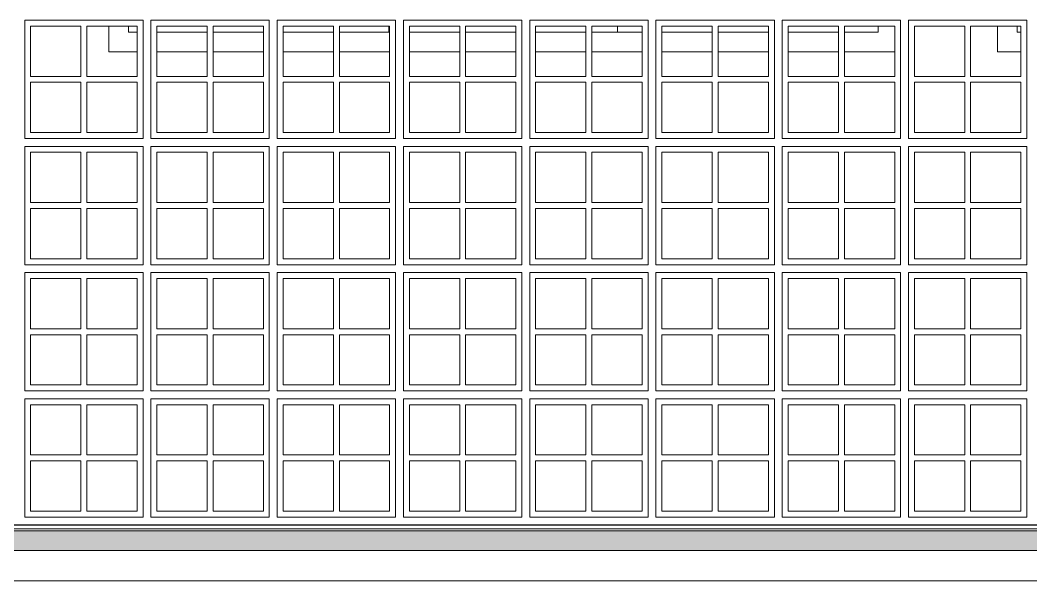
# Model space of a CAD drawing. Header units: metres. Extents: x -77 to 95, y 0 to 9.
# Drawn here: x -66.185 to -63.624, y -0.142 to 1.28 of the extents above; entities that cross this region are included whole.
import ezdxf

# ---------------------------------------------------------------- set-up
doc = ezdxf.new("R2010")
doc.units = ezdxf.units.M
doc.header["$MEASUREMENT"] = 0
for name, color, linetype, lineweight in [('Janelas Archicad_Caneta_No__241', 7, 'Continuous', 13), ('Janelas Archicad_Caneta_No__3', 7, 'Continuous', 25), ('Janelas Archicad_Caneta_No__43', 44, 'Continuous', 0), ('LAJES.EST_Caneta_No__241', 7, 'Continuous', 13), ('TERRENO.ARQ_Caneta_No__241', 7, 'Continuous', 13)]:
    doc.layers.add(name, color=color, linetype=linetype, lineweight=lineweight)
doc.layers.add('Janelas Archicad_Caneta_No__9', color=7, linetype='Continuous', lineweight=5, true_color=0x020202)
doc.layers.add('TERRENO.ARQ', color=7, linetype='Continuous')

msp = doc.modelspace()

# ---------------------------------------------------------------- hatches: boundary and pattern name
at = {"layer": 'TERRENO.ARQ', "linetype": 'Continuous', "lineweight": 0, "true_color": 0x8fbf7f}
msp.add_hatch(color=73, dxfattribs=at).paths.add_polyline_path([(-56.514, -0.015), (-68.8076, -0.015), (-68.8076, -0.065), (-56.514, -0.065)])

# ---------------------------------------------------------------- linework, layer by layer
at = {"layer": 'Janelas Archicad_Caneta_No__241', "color": 7, "linetype": 'Continuous', "lineweight": 13}
for p, q in [((-65.9611, 1.2), (-65.9611, 1.265)), ((-63.7085, 1.2), (-63.7085, 1.265)), ((-65.889, 1.2), (-65.9611, 1.2)), ((-65.7115, 1.2), (-65.839, 1.2)), ((-65.569, 1.2), (-65.6965, 1.2)), ((-65.3915, 1.2), (-65.519, 1.2)), ((-65.249, 1.2), (-65.3765, 1.2)), ((-65.0715, 1.2), (-65.199, 1.2)), ((-64.929, 1.2), (-65.0565, 1.2)), ((-64.7515, 1.2), (-64.879, 1.2)), ((-64.609, 1.2), (-64.7365, 1.2)), ((-64.4315, 1.2), (-64.559, 1.2)), ((-64.289, 1.2), (-64.4165, 1.2)), ((-64.1115, 1.2), (-64.239, 1.2)), ((-63.969, 1.2), (-64.0965, 1.2)), ((-63.649, 1.2), (-63.7085, 1.2))]:
    msp.add_line(p, q, dxfattribs=at)
at = {"layer": 'Janelas Archicad_Caneta_No__3', "color": 7, "linetype": 'Continuous', "lineweight": 25}
msp.add_line((-66.514, 0), (-57.014, 0), dxfattribs=at)
at = {"layer": 'Janelas Archicad_Caneta_No__43', "color": 44, "linetype": 'Continuous', "lineweight": 0}
for p, q in [((-65.874, 1.28), (-66.174, 1.28)), ((-66.174, 1.28), (-66.174, 0.98)), ((-66.159, 1.1375), (-66.159, 1.265)), ((-66.159, 1.265), (-66.0315, 1.265)), ((-66.0315, 1.265), (-66.0315, 1.1375)), ((-66.0165, 1.1375), (-66.0165, 1.265)), ((-66.0165, 1.265), (-65.889, 1.265)), ((-65.889, 1.265), (-65.889, 1.1375)), ((-65.874, 0.98), (-65.874, 1.28)), ((-65.554, 1.28), (-65.854, 1.28)), ((-65.854, 1.28), (-65.854, 0.98)), ((-65.839, 1.1375), (-65.839, 1.265)), ((-65.839, 1.265), (-65.7115, 1.265)), ((-65.7115, 1.265), (-65.7115, 1.1375)), ((-65.6965, 1.1375), (-65.6965, 1.265)), ((-65.6965, 1.265), (-65.569, 1.265)), ((-65.569, 1.265), (-65.569, 1.1375)), ((-65.554, 0.98), (-65.554, 1.28)), ((-65.234, 1.28), (-65.534, 1.28)), ((-65.534, 1.28), (-65.534, 0.98)), ((-65.519, 1.1375), (-65.519, 1.265)), ((-65.519, 1.265), (-65.3915, 1.265)), ((-65.3915, 1.265), (-65.3915, 1.1375)), ((-65.3765, 1.1375), (-65.3765, 1.265)), ((-65.3765, 1.265), (-65.249, 1.265)), ((-65.249, 1.265), (-65.249, 1.1375)), ((-65.234, 0.98), (-65.234, 1.28)), ((-64.914, 1.28), (-65.214, 1.28)), ((-65.214, 1.28), (-65.214, 0.98)), ((-65.199, 1.1375), (-65.199, 1.265)), ((-65.199, 1.265), (-65.0715, 1.265)), ((-65.0715, 1.265), (-65.0715, 1.1375)), ((-65.0565, 1.1375), (-65.0565, 1.265)), ((-65.0565, 1.265), (-64.929, 1.265)), ((-64.929, 1.265), (-64.929, 1.1375)), ((-64.914, 0.98), (-64.914, 1.28)), ((-64.594, 1.28), (-64.894, 1.28)), ((-64.894, 1.28), (-64.894, 0.98)), ((-64.879, 1.1375), (-64.879, 1.265)), ((-64.879, 1.265), (-64.7515, 1.265)), ((-64.7515, 1.265), (-64.7515, 1.1375)), ((-64.7365, 1.1375), (-64.7365, 1.265)), ((-64.7365, 1.265), (-64.609, 1.265)), ((-64.609, 1.265), (-64.609, 1.1375)), ((-64.594, 0.98), (-64.594, 1.28)), ((-64.274, 1.28), (-64.574, 1.28)), ((-64.574, 1.28), (-64.574, 0.98)), ((-64.559, 1.1375), (-64.559, 1.265)), ((-64.559, 1.265), (-64.4315, 1.265)), ((-64.4315, 1.265), (-64.4315, 1.1375)), ((-64.4165, 1.1375), (-64.4165, 1.265)), ((-64.4165, 1.265), (-64.289, 1.265)), ((-64.289, 1.265), (-64.289, 1.1375)), ((-64.274, 0.98), (-64.274, 1.28)), ((-63.954, 1.28), (-64.254, 1.28)), ((-64.254, 1.28), (-64.254, 0.98)), ((-64.239, 1.1375), (-64.239, 1.265)), ((-64.239, 1.265), (-64.1115, 1.265)), ((-64.1115, 1.265), (-64.1115, 1.1375)), ((-64.0965, 1.1375), (-64.0965, 1.265)), ((-64.0965, 1.265), (-63.969, 1.265)), ((-63.969, 1.265), (-63.969, 1.1375)), ((-63.954, 0.98), (-63.954, 1.28)), ((-63.634, 1.28), (-63.934, 1.28)), ((-63.934, 1.28), (-63.934, 0.98)), ((-63.919, 1.1375), (-63.919, 1.265)), ((-63.919, 1.265), (-63.7915, 1.265)), ((-63.7915, 1.265), (-63.7915, 1.1375)), ((-63.7765, 1.1375), (-63.7765, 1.265)), ((-63.7765, 1.265), (-63.649, 1.265)), ((-63.649, 1.265), (-63.649, 1.1375)), ((-63.634, 0.98), (-63.634, 1.28)), ((-66.0315, 1.1375), (-66.159, 1.1375)), ((-65.889, 1.1375), (-66.0165, 1.1375)), ((-65.7115, 1.1375), (-65.839, 1.1375)), ((-65.569, 1.1375), (-65.6965, 1.1375)), ((-65.3915, 1.1375), (-65.519, 1.1375)), ((-65.249, 1.1375), (-65.3765, 1.1375)), ((-65.0715, 1.1375), (-65.199, 1.1375)), ((-64.929, 1.1375), (-65.0565, 1.1375)), ((-64.7515, 1.1375), (-64.879, 1.1375)), ((-64.609, 1.1375), (-64.7365, 1.1375)), ((-64.4315, 1.1375), (-64.559, 1.1375)), ((-64.289, 1.1375), (-64.4165, 1.1375)), ((-64.1115, 1.1375), (-64.239, 1.1375)), ((-63.969, 1.1375), (-64.0965, 1.1375)), ((-63.7915, 1.1375), (-63.919, 1.1375)), ((-63.649, 1.1375), (-63.7765, 1.1375)), ((-66.159, 0.995), (-66.159, 1.1225)), ((-66.159, 1.1225), (-66.0315, 1.1225)), ((-66.0315, 1.1225), (-66.0315, 0.995)), ((-66.0165, 0.995), (-66.0165, 1.1225)), ((-66.0165, 1.1225), (-65.889, 1.1225)), ((-65.889, 1.1225), (-65.889, 0.995)), ((-65.839, 0.995), (-65.839, 1.1225)), ((-65.839, 1.1225), (-65.7115, 1.1225)), ((-65.7115, 1.1225), (-65.7115, 0.995)), ((-65.6965, 0.995), (-65.6965, 1.1225)), ((-65.6965, 1.1225), (-65.569, 1.1225)), ((-65.569, 1.1225), (-65.569, 0.995)), ((-65.519, 0.995), (-65.519, 1.1225)), ((-65.519, 1.1225), (-65.3915, 1.1225)), ((-65.3915, 1.1225), (-65.3915, 0.995)), ((-65.3765, 0.995), (-65.3765, 1.1225)), ((-65.3765, 1.1225), (-65.249, 1.1225)), ((-65.249, 1.1225), (-65.249, 0.995)), ((-65.199, 0.995), (-65.199, 1.1225)), ((-65.199, 1.1225), (-65.0715, 1.1225)), ((-65.0715, 1.1225), (-65.0715, 0.995)), ((-65.0565, 0.995), (-65.0565, 1.1225)), ((-65.0565, 1.1225), (-64.929, 1.1225)), ((-64.929, 1.1225), (-64.929, 0.995)), ((-64.879, 0.995), (-64.879, 1.1225)), ((-64.879, 1.1225), (-64.7515, 1.1225)), ((-64.7515, 1.1225), (-64.7515, 0.995)), ((-64.7365, 0.995), (-64.7365, 1.1225)), ((-64.7365, 1.1225), (-64.609, 1.1225)), ((-64.609, 1.1225), (-64.609, 0.995)), ((-64.559, 0.995), (-64.559, 1.1225)), ((-64.559, 1.1225), (-64.4315, 1.1225)), ((-64.4315, 1.1225), (-64.4315, 0.995)), ((-64.4165, 0.995), (-64.4165, 1.1225)), ((-64.4165, 1.1225), (-64.289, 1.1225)), ((-64.289, 1.1225), (-64.289, 0.995)), ((-64.239, 0.995), (-64.239, 1.1225)), ((-64.239, 1.1225), (-64.1115, 1.1225)), ((-64.1115, 1.1225), (-64.1115, 0.995)), ((-64.0965, 0.995), (-64.0965, 1.1225)), ((-64.0965, 1.1225), (-63.969, 1.1225)), ((-63.969, 1.1225), (-63.969, 0.995)), ((-63.919, 0.995), (-63.919, 1.1225)), ((-63.919, 1.1225), (-63.7915, 1.1225)), ((-63.7915, 1.1225), (-63.7915, 0.995)), ((-63.7765, 0.995), (-63.7765, 1.1225)), ((-63.7765, 1.1225), (-63.649, 1.1225)), ((-63.649, 1.1225), (-63.649, 0.995)), ((-66.174, 0.98), (-65.874, 0.98)), ((-66.0315, 0.995), (-66.159, 0.995)), ((-65.889, 0.995), (-66.0165, 0.995)), ((-65.854, 0.98), (-65.554, 0.98)), ((-65.7115, 0.995), (-65.839, 0.995)), ((-65.569, 0.995), (-65.6965, 0.995)), ((-65.534, 0.98), (-65.234, 0.98)), ((-65.3915, 0.995), (-65.519, 0.995)), ((-65.249, 0.995), (-65.3765, 0.995)), ((-65.214, 0.98), (-64.914, 0.98)), ((-65.0715, 0.995), (-65.199, 0.995)), ((-64.929, 0.995), (-65.0565, 0.995)), ((-64.894, 0.98), (-64.594, 0.98)), ((-64.7515, 0.995), (-64.879, 0.995)), ((-64.609, 0.995), (-64.7365, 0.995)), ((-64.574, 0.98), (-64.274, 0.98)), ((-64.4315, 0.995), (-64.559, 0.995)), ((-64.289, 0.995), (-64.4165, 0.995)), ((-64.254, 0.98), (-63.954, 0.98)), ((-64.1115, 0.995), (-64.239, 0.995)), ((-63.969, 0.995), (-64.0965, 0.995)), ((-63.934, 0.98), (-63.634, 0.98)), ((-63.7915, 0.995), (-63.919, 0.995)), ((-63.649, 0.995), (-63.7765, 0.995)), ((-65.874, 0.96), (-66.174, 0.96)), ((-66.174, 0.96), (-66.174, 0.66)), ((-65.874, 0.66), (-65.874, 0.96)), ((-65.554, 0.96), (-65.854, 0.96)), ((-65.854, 0.96), (-65.854, 0.66)), ((-65.554, 0.66), (-65.554, 0.96)), ((-65.234, 0.96), (-65.534, 0.96)), ((-65.534, 0.96), (-65.534, 0.66)), ((-65.234, 0.66), (-65.234, 0.96)), ((-64.914, 0.96), (-65.214, 0.96)), ((-65.214, 0.96), (-65.214, 0.66)), ((-64.914, 0.66), (-64.914, 0.96)), ((-64.594, 0.96), (-64.894, 0.96)), ((-64.894, 0.96), (-64.894, 0.66)), ((-64.594, 0.66), (-64.594, 0.96)), ((-64.274, 0.96), (-64.574, 0.96)), ((-64.574, 0.96), (-64.574, 0.66)), ((-64.274, 0.66), (-64.274, 0.96)), ((-63.954, 0.96), (-64.254, 0.96)), ((-64.254, 0.96), (-64.254, 0.66)), ((-63.954, 0.66), (-63.954, 0.96)), ((-63.634, 0.96), (-63.934, 0.96)), ((-63.934, 0.96), (-63.934, 0.66)), ((-63.634, 0.66), (-63.634, 0.96)), ((-66.159, 0.8175), (-66.159, 0.945)), ((-66.159, 0.945), (-66.0315, 0.945)), ((-66.0315, 0.945), (-66.0315, 0.8175)), ((-66.0165, 0.8175), (-66.0165, 0.945)), ((-66.0165, 0.945), (-65.889, 0.945)), ((-65.889, 0.945), (-65.889, 0.8175)), ((-65.839, 0.8175), (-65.839, 0.945)), ((-65.839, 0.945), (-65.7115, 0.945)), ((-65.7115, 0.945), (-65.7115, 0.8175)), ((-65.6965, 0.8175), (-65.6965, 0.945)), ((-65.6965, 0.945), (-65.569, 0.945)), ((-65.569, 0.945), (-65.569, 0.8175)), ((-65.519, 0.8175), (-65.519, 0.945)), ((-65.519, 0.945), (-65.3915, 0.945)), ((-65.3915, 0.945), (-65.3915, 0.8175)), ((-65.3765, 0.8175), (-65.3765, 0.945)), ((-65.3765, 0.945), (-65.249, 0.945)), ((-65.249, 0.945), (-65.249, 0.8175)), ((-65.199, 0.8175), (-65.199, 0.945)), ((-65.199, 0.945), (-65.0715, 0.945)), ((-65.0715, 0.945), (-65.0715, 0.8175)), ((-65.0565, 0.8175), (-65.0565, 0.945)), ((-65.0565, 0.945), (-64.929, 0.945)), ((-64.929, 0.945), (-64.929, 0.8175)), ((-64.879, 0.8175), (-64.879, 0.945)), ((-64.879, 0.945), (-64.7515, 0.945)), ((-64.7515, 0.945), (-64.7515, 0.8175)), ((-64.7365, 0.8175), (-64.7365, 0.945)), ((-64.7365, 0.945), (-64.609, 0.945)), ((-64.609, 0.945), (-64.609, 0.8175)), ((-64.559, 0.8175), (-64.559, 0.945)), ((-64.559, 0.945), (-64.4315, 0.945)), ((-64.4315, 0.945), (-64.4315, 0.8175)), ((-64.4165, 0.8175), (-64.4165, 0.945)), ((-64.4165, 0.945), (-64.289, 0.945)), ((-64.289, 0.945), (-64.289, 0.8175)), ((-64.239, 0.8175), (-64.239, 0.945)), ((-64.239, 0.945), (-64.1115, 0.945)), ((-64.1115, 0.945), (-64.1115, 0.8175)), ((-64.0965, 0.8175), (-64.0965, 0.945)), ((-64.0965, 0.945), (-63.969, 0.945)), ((-63.969, 0.945), (-63.969, 0.8175)), ((-63.919, 0.8175), (-63.919, 0.945)), ((-63.919, 0.945), (-63.7915, 0.945)), ((-63.7915, 0.945), (-63.7915, 0.8175)), ((-63.7765, 0.8175), (-63.7765, 0.945)), ((-63.7765, 0.945), (-63.649, 0.945)), ((-63.649, 0.945), (-63.649, 0.8175)), ((-66.0315, 0.8175), (-66.159, 0.8175)), ((-66.159, 0.675), (-66.159, 0.8025)), ((-66.159, 0.8025), (-66.0315, 0.8025)), ((-66.0315, 0.8025), (-66.0315, 0.675)), ((-65.889, 0.8175), (-66.0165, 0.8175)), ((-66.0165, 0.675), (-66.0165, 0.8025)), ((-66.0165, 0.8025), (-65.889, 0.8025)), ((-65.889, 0.8025), (-65.889, 0.675)), ((-65.7115, 0.8175), (-65.839, 0.8175)), ((-65.839, 0.675), (-65.839, 0.8025)), ((-65.839, 0.8025), (-65.7115, 0.8025)), ((-65.7115, 0.8025), (-65.7115, 0.675)), ((-65.569, 0.8175), (-65.6965, 0.8175)), ((-65.6965, 0.675), (-65.6965, 0.8025)), ((-65.6965, 0.8025), (-65.569, 0.8025)), ((-65.569, 0.8025), (-65.569, 0.675)), ((-65.3915, 0.8175), (-65.519, 0.8175)), ((-65.519, 0.675), (-65.519, 0.8025)), ((-65.519, 0.8025), (-65.3915, 0.8025)), ((-65.3915, 0.8025), (-65.3915, 0.675)), ((-65.249, 0.8175), (-65.3765, 0.8175)), ((-65.3765, 0.675), (-65.3765, 0.8025)), ((-65.3765, 0.8025), (-65.249, 0.8025)), ((-65.249, 0.8025), (-65.249, 0.675)), ((-65.0715, 0.8175), (-65.199, 0.8175)), ((-65.199, 0.675), (-65.199, 0.8025)), ((-65.199, 0.8025), (-65.0715, 0.8025)), ((-65.0715, 0.8025), (-65.0715, 0.675)), ((-64.929, 0.8175), (-65.0565, 0.8175)), ((-65.0565, 0.675), (-65.0565, 0.8025)), ((-65.0565, 0.8025), (-64.929, 0.8025)), ((-64.929, 0.8025), (-64.929, 0.675)), ((-64.7515, 0.8175), (-64.879, 0.8175)), ((-64.879, 0.675), (-64.879, 0.8025)), ((-64.879, 0.8025), (-64.7515, 0.8025)), ((-64.7515, 0.8025), (-64.7515, 0.675)), ((-64.609, 0.8175), (-64.7365, 0.8175)), ((-64.7365, 0.675), (-64.7365, 0.8025)), ((-64.7365, 0.8025), (-64.609, 0.8025)), ((-64.609, 0.8025), (-64.609, 0.675)), ((-64.4315, 0.8175), (-64.559, 0.8175)), ((-64.559, 0.675), (-64.559, 0.8025)), ((-64.559, 0.8025), (-64.4315, 0.8025)), ((-64.4315, 0.8025), (-64.4315, 0.675)), ((-64.289, 0.8175), (-64.4165, 0.8175)), ((-64.4165, 0.675), (-64.4165, 0.8025)), ((-64.4165, 0.8025), (-64.289, 0.8025)), ((-64.289, 0.8025), (-64.289, 0.675)), ((-64.1115, 0.8175), (-64.239, 0.8175)), ((-64.239, 0.675), (-64.239, 0.8025)), ((-64.239, 0.8025), (-64.1115, 0.8025)), ((-64.1115, 0.8025), (-64.1115, 0.675)), ((-63.969, 0.8175), (-64.0965, 0.8175)), ((-64.0965, 0.675), (-64.0965, 0.8025)), ((-64.0965, 0.8025), (-63.969, 0.8025)), ((-63.969, 0.8025), (-63.969, 0.675)), ((-63.7915, 0.8175), (-63.919, 0.8175)), ((-63.919, 0.675), (-63.919, 0.8025)), ((-63.919, 0.8025), (-63.7915, 0.8025)), ((-63.7915, 0.8025), (-63.7915, 0.675)), ((-63.649, 0.8175), (-63.7765, 0.8175)), ((-63.7765, 0.675), (-63.7765, 0.8025)), ((-63.7765, 0.8025), (-63.649, 0.8025)), ((-63.649, 0.8025), (-63.649, 0.675)), ((-66.0315, 0.675), (-66.159, 0.675)), ((-65.889, 0.675), (-66.0165, 0.675)), ((-65.7115, 0.675), (-65.839, 0.675)), ((-65.569, 0.675), (-65.6965, 0.675)), ((-65.3915, 0.675), (-65.519, 0.675)), ((-65.249, 0.675), (-65.3765, 0.675)), ((-65.0715, 0.675), (-65.199, 0.675)), ((-64.929, 0.675), (-65.0565, 0.675)), ((-64.7515, 0.675), (-64.879, 0.675)), ((-64.609, 0.675), (-64.7365, 0.675)), ((-64.4315, 0.675), (-64.559, 0.675)), ((-64.289, 0.675), (-64.4165, 0.675)), ((-64.1115, 0.675), (-64.239, 0.675)), ((-63.969, 0.675), (-64.0965, 0.675)), ((-63.7915, 0.675), (-63.919, 0.675)), ((-63.649, 0.675), (-63.7765, 0.675)), ((-66.174, 0.66), (-65.874, 0.66)), ((-65.854, 0.66), (-65.554, 0.66)), ((-65.534, 0.66), (-65.234, 0.66)), ((-65.214, 0.66), (-64.914, 0.66)), ((-64.894, 0.66), (-64.594, 0.66)), ((-64.574, 0.66), (-64.274, 0.66)), ((-64.254, 0.66), (-63.954, 0.66)), ((-63.934, 0.66), (-63.634, 0.66)), ((-65.874, 0.64), (-66.174, 0.64)), ((-66.174, 0.64), (-66.174, 0.34)), ((-66.159, 0.4975), (-66.159, 0.625)), ((-66.159, 0.625), (-66.0315, 0.625)), ((-66.0315, 0.625), (-66.0315, 0.4975)), ((-66.0165, 0.4975), (-66.0165, 0.625)), ((-66.0165, 0.625), (-65.889, 0.625)), ((-65.889, 0.625), (-65.889, 0.4975)), ((-65.874, 0.34), (-65.874, 0.64)), ((-65.554, 0.64), (-65.854, 0.64)), ((-65.854, 0.64), (-65.854, 0.34)), ((-65.839, 0.4975), (-65.839, 0.625)), ((-65.839, 0.625), (-65.7115, 0.625)), ((-65.7115, 0.625), (-65.7115, 0.4975)), ((-65.6965, 0.4975), (-65.6965, 0.625)), ((-65.6965, 0.625), (-65.569, 0.625)), ((-65.569, 0.625), (-65.569, 0.4975)), ((-65.554, 0.34), (-65.554, 0.64)), ((-65.234, 0.64), (-65.534, 0.64)), ((-65.534, 0.64), (-65.534, 0.34)), ((-65.519, 0.4975), (-65.519, 0.625)), ((-65.519, 0.625), (-65.3915, 0.625)), ((-65.3915, 0.625), (-65.3915, 0.4975)), ((-65.3765, 0.4975), (-65.3765, 0.625)), ((-65.3765, 0.625), (-65.249, 0.625)), ((-65.249, 0.625), (-65.249, 0.4975)), ((-65.234, 0.34), (-65.234, 0.64)), ((-64.914, 0.64), (-65.214, 0.64)), ((-65.214, 0.64), (-65.214, 0.34)), ((-65.199, 0.4975), (-65.199, 0.625)), ((-65.199, 0.625), (-65.0715, 0.625)), ((-65.0715, 0.625), (-65.0715, 0.4975)), ((-65.0565, 0.4975), (-65.0565, 0.625)), ((-65.0565, 0.625), (-64.929, 0.625)), ((-64.929, 0.625), (-64.929, 0.4975)), ((-64.914, 0.34), (-64.914, 0.64)), ((-64.594, 0.64), (-64.894, 0.64)), ((-64.894, 0.64), (-64.894, 0.34)), ((-64.879, 0.4975), (-64.879, 0.625)), ((-64.879, 0.625), (-64.7515, 0.625)), ((-64.7515, 0.625), (-64.7515, 0.4975)), ((-64.7365, 0.4975), (-64.7365, 0.625)), ((-64.7365, 0.625), (-64.609, 0.625)), ((-64.609, 0.625), (-64.609, 0.4975)), ((-64.594, 0.34), (-64.594, 0.64)), ((-64.274, 0.64), (-64.574, 0.64)), ((-64.574, 0.64), (-64.574, 0.34)), ((-64.559, 0.4975), (-64.559, 0.625)), ((-64.559, 0.625), (-64.4315, 0.625)), ((-64.4315, 0.625), (-64.4315, 0.4975)), ((-64.4165, 0.4975), (-64.4165, 0.625)), ((-64.4165, 0.625), (-64.289, 0.625)), ((-64.289, 0.625), (-64.289, 0.4975)), ((-64.274, 0.34), (-64.274, 0.64)), ((-63.954, 0.64), (-64.254, 0.64)), ((-64.254, 0.64), (-64.254, 0.34)), ((-64.239, 0.4975), (-64.239, 0.625)), ((-64.239, 0.625), (-64.1115, 0.625)), ((-64.1115, 0.625), (-64.1115, 0.4975)), ((-64.0965, 0.4975), (-64.0965, 0.625)), ((-64.0965, 0.625), (-63.969, 0.625)), ((-63.969, 0.625), (-63.969, 0.4975)), ((-63.954, 0.34), (-63.954, 0.64)), ((-63.634, 0.64), (-63.934, 0.64)), ((-63.934, 0.64), (-63.934, 0.34)), ((-63.919, 0.4975), (-63.919, 0.625)), ((-63.919, 0.625), (-63.7915, 0.625)), ((-63.7915, 0.625), (-63.7915, 0.4975)), ((-63.7765, 0.4975), (-63.7765, 0.625)), ((-63.7765, 0.625), (-63.649, 0.625)), ((-63.649, 0.625), (-63.649, 0.4975)), ((-63.634, 0.34), (-63.634, 0.64)), ((-66.0315, 0.4975), (-66.159, 0.4975)), ((-65.889, 0.4975), (-66.0165, 0.4975)), ((-65.7115, 0.4975), (-65.839, 0.4975)), ((-65.569, 0.4975), (-65.6965, 0.4975)), ((-65.3915, 0.4975), (-65.519, 0.4975)), ((-65.249, 0.4975), (-65.3765, 0.4975)), ((-65.0715, 0.4975), (-65.199, 0.4975)), ((-64.929, 0.4975), (-65.0565, 0.4975)), ((-64.7515, 0.4975), (-64.879, 0.4975)), ((-64.609, 0.4975), (-64.7365, 0.4975)), ((-64.4315, 0.4975), (-64.559, 0.4975)), ((-64.289, 0.4975), (-64.4165, 0.4975)), ((-64.1115, 0.4975), (-64.239, 0.4975)), ((-63.969, 0.4975), (-64.0965, 0.4975)), ((-63.7915, 0.4975), (-63.919, 0.4975)), ((-63.649, 0.4975), (-63.7765, 0.4975)), ((-66.159, 0.355), (-66.159, 0.4825)), ((-66.159, 0.4825), (-66.0315, 0.4825)), ((-66.0315, 0.4825), (-66.0315, 0.355)), ((-66.0165, 0.355), (-66.0165, 0.4825)), ((-66.0165, 0.4825), (-65.889, 0.4825)), ((-65.889, 0.4825), (-65.889, 0.355)), ((-65.839, 0.355), (-65.839, 0.4825)), ((-65.839, 0.4825), (-65.7115, 0.4825)), ((-65.7115, 0.4825), (-65.7115, 0.355)), ((-65.6965, 0.355), (-65.6965, 0.4825)), ((-65.6965, 0.4825), (-65.569, 0.4825)), ((-65.569, 0.4825), (-65.569, 0.355)), ((-65.519, 0.355), (-65.519, 0.4825)), ((-65.519, 0.4825), (-65.3915, 0.4825)), ((-65.3915, 0.4825), (-65.3915, 0.355)), ((-65.3765, 0.355), (-65.3765, 0.4825)), ((-65.3765, 0.4825), (-65.249, 0.4825)), ((-65.249, 0.4825), (-65.249, 0.355)), ((-65.199, 0.355), (-65.199, 0.4825)), ((-65.199, 0.4825), (-65.0715, 0.4825)), ((-65.0715, 0.4825), (-65.0715, 0.355)), ((-65.0565, 0.355), (-65.0565, 0.4825)), ((-65.0565, 0.4825), (-64.929, 0.4825)), ((-64.929, 0.4825), (-64.929, 0.355)), ((-64.879, 0.355), (-64.879, 0.4825)), ((-64.879, 0.4825), (-64.7515, 0.4825)), ((-64.7515, 0.4825), (-64.7515, 0.355)), ((-64.7365, 0.355), (-64.7365, 0.4825)), ((-64.7365, 0.4825), (-64.609, 0.4825)), ((-64.609, 0.4825), (-64.609, 0.355)), ((-64.559, 0.355), (-64.559, 0.4825)), ((-64.559, 0.4825), (-64.4315, 0.4825)), ((-64.4315, 0.4825), (-64.4315, 0.355)), ((-64.4165, 0.355), (-64.4165, 0.4825)), ((-64.4165, 0.4825), (-64.289, 0.4825)), ((-64.289, 0.4825), (-64.289, 0.355)), ((-64.239, 0.355), (-64.239, 0.4825)), ((-64.239, 0.4825), (-64.1115, 0.4825)), ((-64.1115, 0.4825), (-64.1115, 0.355)), ((-64.0965, 0.355), (-64.0965, 0.4825)), ((-64.0965, 0.4825), (-63.969, 0.4825)), ((-63.969, 0.4825), (-63.969, 0.355)), ((-63.919, 0.355), (-63.919, 0.4825)), ((-63.919, 0.4825), (-63.7915, 0.4825)), ((-63.7915, 0.4825), (-63.7915, 0.355)), ((-63.7765, 0.355), (-63.7765, 0.4825)), ((-63.7765, 0.4825), (-63.649, 0.4825)), ((-63.649, 0.4825), (-63.649, 0.355)), ((-66.174, 0.34), (-65.874, 0.34)), ((-66.0315, 0.355), (-66.159, 0.355)), ((-65.889, 0.355), (-66.0165, 0.355)), ((-65.854, 0.34), (-65.554, 0.34)), ((-65.7115, 0.355), (-65.839, 0.355)), ((-65.569, 0.355), (-65.6965, 0.355)), ((-65.534, 0.34), (-65.234, 0.34)), ((-65.3915, 0.355), (-65.519, 0.355)), ((-65.249, 0.355), (-65.3765, 0.355)), ((-65.214, 0.34), (-64.914, 0.34)), ((-65.0715, 0.355), (-65.199, 0.355)), ((-64.929, 0.355), (-65.0565, 0.355)), ((-64.894, 0.34), (-64.594, 0.34)), ((-64.7515, 0.355), (-64.879, 0.355)), ((-64.609, 0.355), (-64.7365, 0.355)), ((-64.574, 0.34), (-64.274, 0.34)), ((-64.4315, 0.355), (-64.559, 0.355)), ((-64.289, 0.355), (-64.4165, 0.355)), ((-64.254, 0.34), (-63.954, 0.34)), ((-64.1115, 0.355), (-64.239, 0.355)), ((-63.969, 0.355), (-64.0965, 0.355)), ((-63.934, 0.34), (-63.634, 0.34)), ((-63.7915, 0.355), (-63.919, 0.355)), ((-63.649, 0.355), (-63.7765, 0.355)), ((-65.874, 0.32), (-66.174, 0.32)), ((-66.174, 0.32), (-66.174, 0.02)), ((-65.874, 0.02), (-65.874, 0.32)), ((-65.554, 0.32), (-65.854, 0.32)), ((-65.854, 0.32), (-65.854, 0.02)), ((-65.554, 0.02), (-65.554, 0.32)), ((-65.234, 0.32), (-65.534, 0.32)), ((-65.534, 0.32), (-65.534, 0.02)), ((-65.234, 0.02), (-65.234, 0.32)), ((-64.914, 0.32), (-65.214, 0.32)), ((-65.214, 0.32), (-65.214, 0.02)), ((-64.914, 0.02), (-64.914, 0.32)), ((-64.594, 0.32), (-64.894, 0.32)), ((-64.894, 0.32), (-64.894, 0.02)), ((-64.594, 0.02), (-64.594, 0.32)), ((-64.274, 0.32), (-64.574, 0.32)), ((-64.574, 0.32), (-64.574, 0.02)), ((-64.274, 0.02), (-64.274, 0.32)), ((-63.954, 0.32), (-64.254, 0.32)), ((-64.254, 0.32), (-64.254, 0.02)), ((-63.954, 0.02), (-63.954, 0.32)), ((-63.634, 0.32), (-63.934, 0.32)), ((-63.934, 0.32), (-63.934, 0.02)), ((-63.634, 0.02), (-63.634, 0.32)), ((-66.159, 0.1775), (-66.159, 0.305)), ((-66.159, 0.305), (-66.0315, 0.305)), ((-66.0315, 0.305), (-66.0315, 0.1775)), ((-66.0165, 0.1775), (-66.0165, 0.305)), ((-66.0165, 0.305), (-65.889, 0.305)), ((-65.889, 0.305), (-65.889, 0.1775)), ((-65.839, 0.1775), (-65.839, 0.305)), ((-65.839, 0.305), (-65.7115, 0.305)), ((-65.7115, 0.305), (-65.7115, 0.1775)), ((-65.6965, 0.1775), (-65.6965, 0.305)), ((-65.6965, 0.305), (-65.569, 0.305)), ((-65.569, 0.305), (-65.569, 0.1775)), ((-65.519, 0.1775), (-65.519, 0.305)), ((-65.519, 0.305), (-65.3915, 0.305)), ((-65.3915, 0.305), (-65.3915, 0.1775)), ((-65.3765, 0.1775), (-65.3765, 0.305)), ((-65.3765, 0.305), (-65.249, 0.305)), ((-65.249, 0.305), (-65.249, 0.1775)), ((-65.199, 0.1775), (-65.199, 0.305)), ((-65.199, 0.305), (-65.0715, 0.305)), ((-65.0715, 0.305), (-65.0715, 0.1775)), ((-65.0565, 0.1775), (-65.0565, 0.305)), ((-65.0565, 0.305), (-64.929, 0.305)), ((-64.929, 0.305), (-64.929, 0.1775)), ((-64.879, 0.1775), (-64.879, 0.305)), ((-64.879, 0.305), (-64.7515, 0.305)), ((-64.7515, 0.305), (-64.7515, 0.1775)), ((-64.7365, 0.1775), (-64.7365, 0.305)), ((-64.7365, 0.305), (-64.609, 0.305)), ((-64.609, 0.305), (-64.609, 0.1775)), ((-64.559, 0.1775), (-64.559, 0.305)), ((-64.559, 0.305), (-64.4315, 0.305)), ((-64.4315, 0.305), (-64.4315, 0.1775)), ((-64.4165, 0.1775), (-64.4165, 0.305)), ((-64.4165, 0.305), (-64.289, 0.305)), ((-64.289, 0.305), (-64.289, 0.1775)), ((-64.239, 0.1775), (-64.239, 0.305)), ((-64.239, 0.305), (-64.1115, 0.305)), ((-64.1115, 0.305), (-64.1115, 0.1775)), ((-64.0965, 0.1775), (-64.0965, 0.305)), ((-64.0965, 0.305), (-63.969, 0.305)), ((-63.969, 0.305), (-63.969, 0.1775)), ((-63.919, 0.1775), (-63.919, 0.305)), ((-63.919, 0.305), (-63.7915, 0.305)), ((-63.7915, 0.305), (-63.7915, 0.1775)), ((-63.7765, 0.1775), (-63.7765, 0.305)), ((-63.7765, 0.305), (-63.649, 0.305)), ((-63.649, 0.305), (-63.649, 0.1775)), ((-66.0315, 0.1775), (-66.159, 0.1775)), ((-66.159, 0.035), (-66.159, 0.1625)), ((-66.159, 0.1625), (-66.0315, 0.1625)), ((-66.0315, 0.1625), (-66.0315, 0.035)), ((-65.889, 0.1775), (-66.0165, 0.1775)), ((-66.0165, 0.035), (-66.0165, 0.1625)), ((-66.0165, 0.1625), (-65.889, 0.1625)), ((-65.889, 0.1625), (-65.889, 0.035)), ((-65.7115, 0.1775), (-65.839, 0.1775)), ((-65.839, 0.035), (-65.839, 0.1625)), ((-65.839, 0.1625), (-65.7115, 0.1625)), ((-65.7115, 0.1625), (-65.7115, 0.035)), ((-65.569, 0.1775), (-65.6965, 0.1775)), ((-65.6965, 0.035), (-65.6965, 0.1625)), ((-65.6965, 0.1625), (-65.569, 0.1625)), ((-65.569, 0.1625), (-65.569, 0.035)), ((-65.3915, 0.1775), (-65.519, 0.1775)), ((-65.519, 0.035), (-65.519, 0.1625)), ((-65.519, 0.1625), (-65.3915, 0.1625)), ((-65.3915, 0.1625), (-65.3915, 0.035)), ((-65.249, 0.1775), (-65.3765, 0.1775)), ((-65.3765, 0.035), (-65.3765, 0.1625)), ((-65.3765, 0.1625), (-65.249, 0.1625)), ((-65.249, 0.1625), (-65.249, 0.035)), ((-65.0715, 0.1775), (-65.199, 0.1775)), ((-65.199, 0.035), (-65.199, 0.1625)), ((-65.199, 0.1625), (-65.0715, 0.1625)), ((-65.0715, 0.1625), (-65.0715, 0.035)), ((-64.929, 0.1775), (-65.0565, 0.1775)), ((-65.0565, 0.035), (-65.0565, 0.1625)), ((-65.0565, 0.1625), (-64.929, 0.1625)), ((-64.929, 0.1625), (-64.929, 0.035)), ((-64.7515, 0.1775), (-64.879, 0.1775)), ((-64.879, 0.035), (-64.879, 0.1625)), ((-64.879, 0.1625), (-64.7515, 0.1625)), ((-64.7515, 0.1625), (-64.7515, 0.035)), ((-64.609, 0.1775), (-64.7365, 0.1775)), ((-64.7365, 0.035), (-64.7365, 0.1625)), ((-64.7365, 0.1625), (-64.609, 0.1625)), ((-64.609, 0.1625), (-64.609, 0.035)), ((-64.4315, 0.1775), (-64.559, 0.1775)), ((-64.559, 0.035), (-64.559, 0.1625)), ((-64.559, 0.1625), (-64.4315, 0.1625)), ((-64.4315, 0.1625), (-64.4315, 0.035)), ((-64.289, 0.1775), (-64.4165, 0.1775)), ((-64.4165, 0.035), (-64.4165, 0.1625)), ((-64.4165, 0.1625), (-64.289, 0.1625)), ((-64.289, 0.1625), (-64.289, 0.035)), ((-64.1115, 0.1775), (-64.239, 0.1775)), ((-64.239, 0.035), (-64.239, 0.1625)), ((-64.239, 0.1625), (-64.1115, 0.1625)), ((-64.1115, 0.1625), (-64.1115, 0.035)), ((-63.969, 0.1775), (-64.0965, 0.1775)), ((-64.0965, 0.035), (-64.0965, 0.1625)), ((-64.0965, 0.1625), (-63.969, 0.1625)), ((-63.969, 0.1625), (-63.969, 0.035)), ((-63.7915, 0.1775), (-63.919, 0.1775)), ((-63.919, 0.035), (-63.919, 0.1625)), ((-63.919, 0.1625), (-63.7915, 0.1625)), ((-63.7915, 0.1625), (-63.7915, 0.035)), ((-63.649, 0.1775), (-63.7765, 0.1775)), ((-63.7765, 0.035), (-63.7765, 0.1625)), ((-63.7765, 0.1625), (-63.649, 0.1625)), ((-63.649, 0.1625), (-63.649, 0.035)), ((-66.0315, 0.035), (-66.159, 0.035)), ((-65.889, 0.035), (-66.0165, 0.035)), ((-65.7115, 0.035), (-65.839, 0.035)), ((-65.569, 0.035), (-65.6965, 0.035)), ((-65.3915, 0.035), (-65.519, 0.035)), ((-65.249, 0.035), (-65.3765, 0.035)), ((-65.0715, 0.035), (-65.199, 0.035)), ((-64.929, 0.035), (-65.0565, 0.035)), ((-64.7515, 0.035), (-64.879, 0.035)), ((-64.609, 0.035), (-64.7365, 0.035)), ((-64.4315, 0.035), (-64.559, 0.035)), ((-64.289, 0.035), (-64.4165, 0.035)), ((-64.1115, 0.035), (-64.239, 0.035)), ((-63.969, 0.035), (-64.0965, 0.035)), ((-63.7915, 0.035), (-63.919, 0.035)), ((-63.649, 0.035), (-63.7765, 0.035)), ((-66.174, 0.02), (-65.874, 0.02)), ((-65.854, 0.02), (-65.554, 0.02)), ((-65.534, 0.02), (-65.234, 0.02)), ((-65.214, 0.02), (-64.914, 0.02)), ((-64.894, 0.02), (-64.594, 0.02)), ((-64.574, 0.02), (-64.274, 0.02)), ((-64.254, 0.02), (-63.954, 0.02)), ((-63.934, 0.02), (-63.634, 0.02))]:
    msp.add_line(p, q, dxfattribs=at)
at = {"layer": 'Janelas Archicad_Caneta_No__9', "color": 18, "linetype": 'Continuous', "lineweight": 5, "true_color": 0x020202}
for p, q in [((-65.9111, 1.25), (-65.9111, 1.265)), ((-65.2511, 1.265), (-65.2511, 1.25)), ((-64.6711, 1.25), (-64.6711, 1.265)), ((-64.0111, 1.265), (-64.0111, 1.25)), ((-63.6585, 1.265), (-63.6585, 1.25)), ((-65.889, 1.25), (-65.9111, 1.25)), ((-65.7115, 1.25), (-65.839, 1.25)), ((-65.569, 1.25), (-65.6965, 1.25)), ((-65.3915, 1.25), (-65.519, 1.25)), ((-65.2511, 1.25), (-65.3765, 1.25)), ((-65.2511, 1.25), (-65.249, 1.25)), ((-65.199, 1.25), (-65.0715, 1.25)), ((-65.0565, 1.25), (-64.929, 1.25)), ((-64.879, 1.25), (-64.7515, 1.25)), ((-64.7365, 1.25), (-64.6711, 1.25)), ((-64.609, 1.25), (-64.6711, 1.25)), ((-64.4315, 1.25), (-64.559, 1.25)), ((-64.289, 1.25), (-64.4165, 1.25)), ((-64.1115, 1.25), (-64.239, 1.25)), ((-64.0111, 1.25), (-64.0965, 1.25)), ((-63.6585, 1.25), (-63.649, 1.25))]:
    msp.add_line(p, q, dxfattribs=at)
at = {"layer": 'LAJES.EST_Caneta_No__241', "color": 7, "linetype": 'Continuous', "lineweight": 13}
for p, q in [((-57.014, -0.01), (-66.514, -0.01)), ((-67.314, -0.1415), (-56.514, -0.1415))]:
    msp.add_line(p, q, dxfattribs=at)
at = {"layer": 'TERRENO.ARQ_Caneta_No__241', "color": 7, "linetype": 'Continuous', "lineweight": 13}
for p, q in [((-57.014, -0.015), (-68.8076, -0.015)), ((-56.514, -0.065), (-68.8076, -0.065))]:
    msp.add_line(p, q, dxfattribs=at)

doc.saveas('drawing.dxf')
